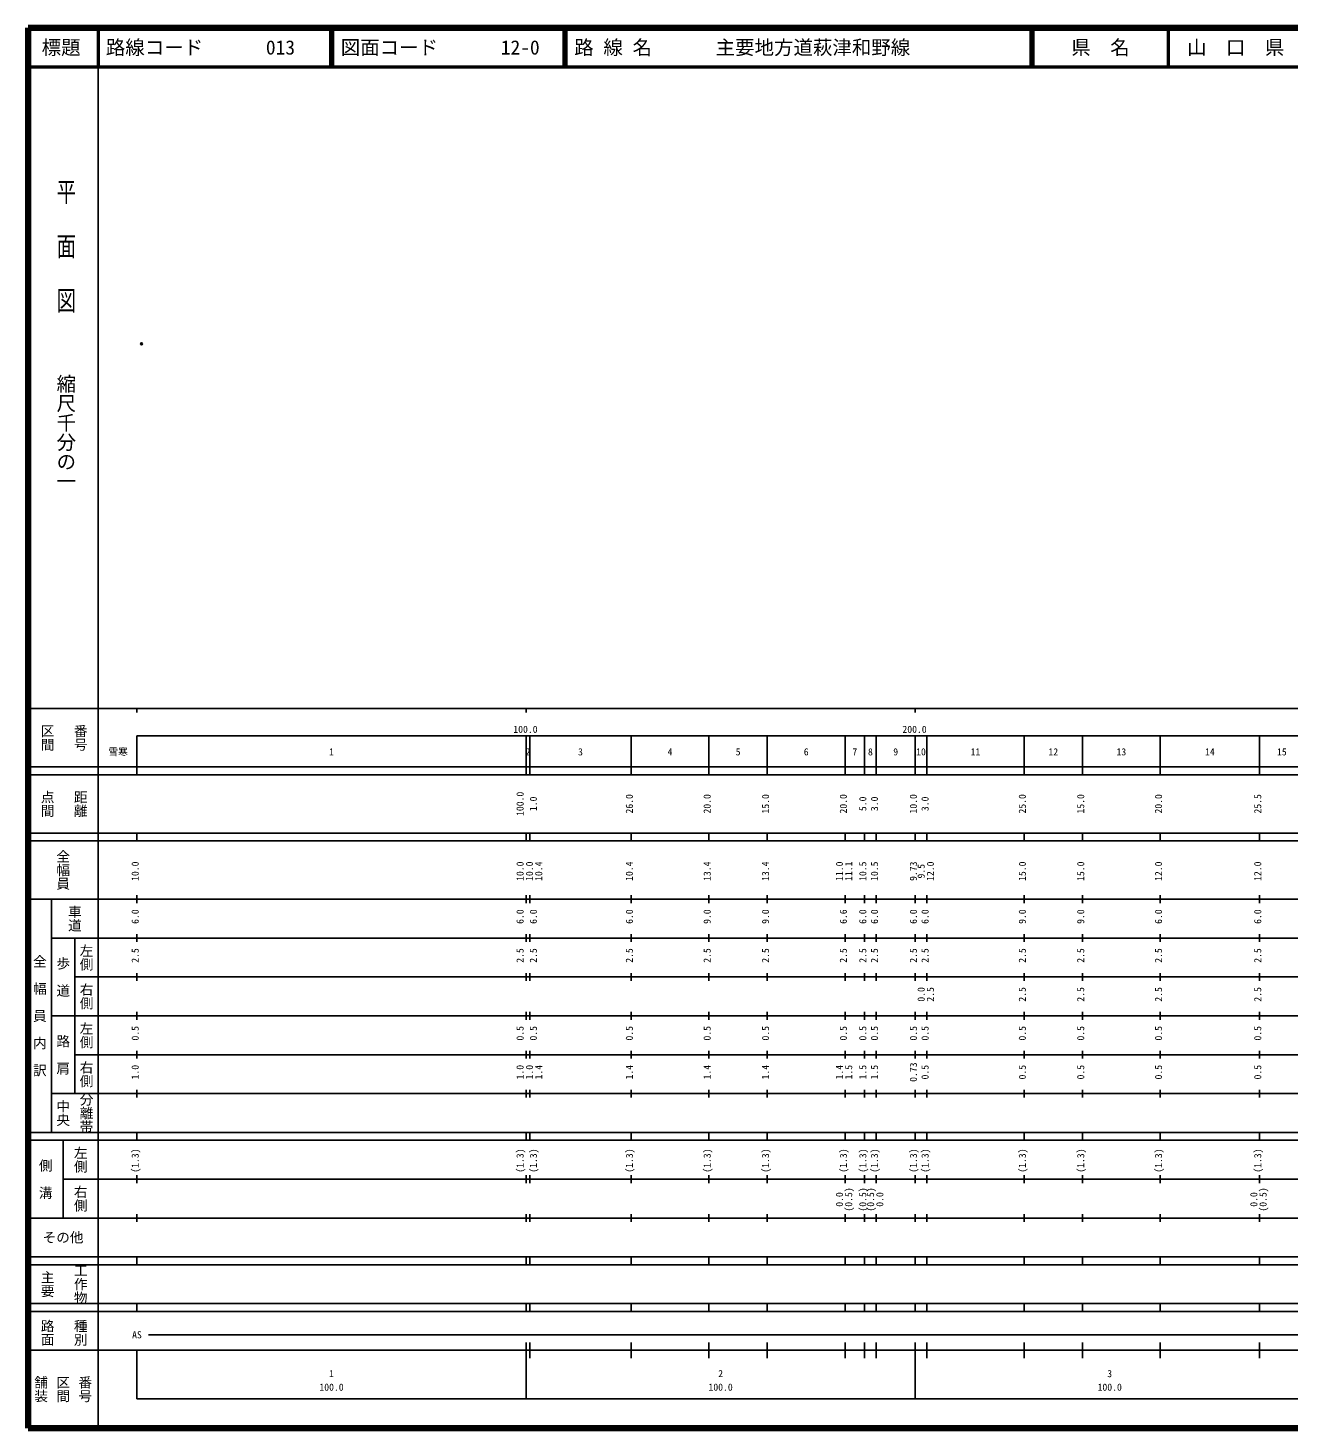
# Model space of a CAD drawing. Units: millimetres on the paper. Extents: x 40 to 680, y 20 to 380.
# Drawn here: x 40 to 364.1, y 20 to 380 of the extents above; entities that cross this region are included whole.
import ezdxf
from ezdxf.enums import TextEntityAlignment as Align

# ---------------------------------------------------------------- set-up
doc = ezdxf.new("R2010")
doc.units = ezdxf.units.MM
doc.header["$PDMODE"] = 32
doc.header["$PDSIZE"] = 0.5
doc.layers.add('M-OTRS', color=6, linetype='Continuous')
doc.layers.add('M-TTL-TXT', color=7, linetype='Continuous')
for name, color, linetype, lineweight in [('M-TTL', 2, 'Continuous', 140), ('M-TTL-BAND', 7, 'Continuous', 25), ('M-TTL-LINE', 7, 'Continuous', 50)]:
    doc.layers.add(name, color=color, linetype=linetype, lineweight=lineweight)
doc.styles.add('@ＭＳ ゴシック', font='')
doc.styles.add('ＭＳ ゴシック', font='')
doc.styles.get('@ＭＳ ゴシック').set_extended_font_data('@MS Gothic')
doc.styles.get('ＭＳ ゴシック').set_extended_font_data('MS Gothic')

msp = doc.modelspace()

# ---------------------------------------------------------------- linework, layer by layer
at = {"layer": 'M-OTRS'}
msp.add_point((69.196, 298.817), dxfattribs=at)
at = {"layer": 'M-TTL'}
for p, q in [((40, 380), (40, 20)), ((680, 380), (40, 380)), ((40, 20), (680, 20))]:
    msp.add_line(p, q, dxfattribs=at)
at = {"layer": 'M-TTL-BAND'}
for p, q in [((58, 370), (58, 20)), ((40, 205), (579, 205)), ((68, 205), (68, 204)), ((168, 205), (168, 204)), ((268, 205), (268, 204)), ((68, 198), (579, 198)), ((68, 198), (68, 188)), ((168, 188), (168, 198)), ((169, 188), (169, 198)), ((195, 188), (195, 198)), ((215, 188), (215, 198)), ((230, 188), (230, 198)), ((250, 188), (250, 198)), ((255, 188), (255, 198)), ((258, 188), (258, 198)), ((268, 188), (268, 198)), ((271, 188), (271, 198)), ((296, 188), (296, 198)), ((311, 188), (311, 198)), ((331, 188), (331, 198)), ((356.5, 188), (356.5, 198)), ((40, 190), (579, 190)), ((40, 188), (579, 188)), ((40, 173), (579, 173)), ((68, 171), (68, 173)), ((168, 171), (168, 173)), ((169, 171), (169, 173)), ((195, 171), (195, 173)), ((215, 171), (215, 173)), ((230, 171), (230, 173)), ((250, 171), (250, 173)), ((255, 171), (255, 173)), ((258, 171), (258, 173)), ((268, 171), (268, 173)), ((271, 171), (271, 173)), ((296, 171), (296, 173)), ((311, 171), (311, 173)), ((331, 171), (331, 173)), ((356.5, 171), (356.5, 173)), ((40, 171), (579, 171)), ((40, 156), (579, 156)), ((46, 96), (46, 156)), ((68, 155), (68, 157)), ((168, 155), (168, 157)), ((169, 155), (169, 157)), ((195, 155), (195, 157)), ((215, 155), (215, 157)), ((230, 155), (230, 157)), ((250, 155), (250, 157)), ((255, 155), (255, 157)), ((258, 155), (258, 157)), ((268, 155), (268, 157)), ((271, 155), (271, 157)), ((296, 155), (296, 157)), ((311, 155), (311, 157)), ((331, 155), (331, 157)), ((356.5, 155), (356.5, 157)), ((46, 146), (579, 146)), ((52, 146), (52, 106)), ((68, 145), (68, 147)), ((168, 145), (168, 147)), ((169, 145), (169, 147)), ((195, 145), (195, 147)), ((215, 145), (215, 147)), ((230, 145), (230, 147)), ((250, 145), (250, 147)), ((255, 145), (255, 147)), ((258, 145), (258, 147)), ((268, 145), (268, 147)), ((271, 145), (271, 147)), ((296, 145), (296, 147)), ((311, 145), (311, 147)), ((331, 145), (331, 147)), ((356.5, 145), (356.5, 147)), ((68, 135), (68, 137)), ((168, 135), (168, 137)), ((169, 135), (169, 137)), ((195, 135), (195, 137)), ((215, 135), (215, 137)), ((230, 135), (230, 137)), ((250, 135), (250, 137)), ((255, 135), (255, 137)), ((258, 135), (258, 137)), ((268, 135), (268, 137)), ((271, 135), (271, 137)), ((296, 135), (296, 137)), ((311, 135), (311, 137)), ((331, 135), (331, 137)), ((356.5, 135), (356.5, 137)), ((52, 136), (579, 136)), ((46, 126), (579, 126)), ((68, 125), (68, 127)), ((168, 125), (168, 127)), ((169, 125), (169, 127)), ((195, 125), (195, 127)), ((215, 125), (215, 127)), ((230, 125), (230, 127)), ((250, 125), (250, 127)), ((255, 125), (255, 127)), ((258, 125), (258, 127)), ((268, 125), (268, 127)), ((271, 125), (271, 127)), ((296, 125), (296, 127)), ((311, 125), (311, 127)), ((331, 125), (331, 127)), ((356.5, 125), (356.5, 127)), ((52, 116), (579, 116)), ((68, 115), (68, 117)), ((168, 115), (168, 117)), ((169, 115), (169, 117)), ((195, 115), (195, 117)), ((215, 115), (215, 117)), ((230, 115), (230, 117)), ((250, 115), (250, 117)), ((255, 115), (255, 117)), ((258, 115), (258, 117)), ((268, 115), (268, 117)), ((271, 115), (271, 117)), ((296, 115), (296, 117)), ((311, 115), (311, 117)), ((331, 115), (331, 117)), ((356.5, 115), (356.5, 117)), ((46, 106), (579, 106)), ((68, 105), (68, 107)), ((168, 105), (168, 107)), ((169, 105), (169, 107)), ((195, 105), (195, 107)), ((215, 105), (215, 107)), ((230, 105), (230, 107)), ((250, 105), (250, 107)), ((255, 105), (255, 107)), ((258, 105), (258, 107)), ((268, 105), (268, 107)), ((271, 105), (271, 107)), ((296, 105), (296, 107)), ((311, 105), (311, 107)), ((331, 105), (331, 107)), ((356.5, 105), (356.5, 107)), ((40, 96), (579, 96)), ((40, 94), (579, 94)), ((49, 94), (49, 74)), ((68, 94), (68, 96)), ((168, 94), (168, 96)), ((169, 94), (169, 96)), ((195, 94), (195, 96)), ((215, 94), (215, 96)), ((230, 94), (230, 96)), ((250, 94), (250, 96)), ((255, 94), (255, 96)), ((258, 94), (258, 96)), ((268, 94), (268, 96)), ((271, 94), (271, 96)), ((296, 94), (296, 96)), ((311, 94), (311, 96)), ((331, 94), (331, 96)), ((356.5, 94), (356.5, 96)), ((49, 84), (579, 84)), ((68, 83), (68, 85)), ((168, 83), (168, 85)), ((169, 83), (169, 85)), ((195, 83), (195, 85)), ((215, 83), (215, 85)), ((230, 83), (230, 85)), ((250, 83), (250, 85)), ((255, 83), (255, 85)), ((258, 83), (258, 85)), ((268, 83), (268, 85)), ((271, 83), (271, 85)), ((296, 83), (296, 85)), ((311, 83), (311, 85)), ((331, 83), (331, 85)), ((356.5, 83), (356.5, 85)), ((40, 74), (579, 74)), ((68, 73), (68, 75)), ((168, 73), (168, 75)), ((169, 73), (169, 75)), ((195, 73), (195, 75)), ((215, 73), (215, 75)), ((230, 73), (230, 75)), ((250, 73), (250, 75)), ((255, 73), (255, 75)), ((258, 73), (258, 75)), ((268, 73), (268, 75)), ((271, 73), (271, 75)), ((296, 73), (296, 75)), ((311, 73), (311, 75)), ((331, 73), (331, 75)), ((356.5, 73), (356.5, 75)), ((40, 64), (579, 64)), ((40, 62), (579, 62)), ((68, 62), (68, 64)), ((168, 62), (168, 64)), ((169, 62), (169, 64)), ((195, 62), (195, 64)), ((215, 62), (215, 64)), ((230, 62), (230, 64)), ((250, 62), (250, 64)), ((255, 62), (255, 64)), ((258, 62), (258, 64)), ((268, 62), (268, 64)), ((271, 62), (271, 64)), ((296, 62), (296, 64)), ((311, 62), (311, 64)), ((331, 62), (331, 64)), ((356.5, 62), (356.5, 64)), ((40, 52), (579, 52)), ((68, 50), (68, 52)), ((168, 50), (168, 52)), ((169, 50), (169, 52)), ((195, 50), (195, 52)), ((215, 50), (215, 52)), ((230, 50), (230, 52)), ((250, 50), (250, 52)), ((255, 50), (255, 52)), ((258, 50), (258, 52)), ((268, 50), (268, 52)), ((271, 50), (271, 52)), ((296, 50), (296, 52)), ((311, 50), (311, 52)), ((331, 50), (331, 52)), ((356.5, 50), (356.5, 52)), ((40, 50), (579, 50)), ((71, 44), (565, 44)), ((40, 40), (579, 40)), ((68, 40), (68, 27.5)), ((168, 27.5), (168, 42)), ((169, 38), (169, 42)), ((195, 38), (195, 42)), ((215, 38), (215, 42)), ((230, 38), (230, 42)), ((250, 38), (250, 42)), ((255, 38), (255, 42)), ((258, 38), (258, 42)), ((268, 27.5), (268, 42)), ((271, 38), (271, 42)), ((296, 38), (296, 42)), ((311, 38), (311, 42)), ((331, 38), (331, 42)), ((356.5, 38), (356.5, 42)), ((68, 27.5), (579, 27.5))]:
    msp.add_line(p, q, dxfattribs=at)
at = {"layer": 'M-TTL-LINE'}
for p, q in [((58, 380), (58, 370)), ((117.75, 380), (117.75, 370)), ((118.25, 380), (118.25, 370)), ((177.75, 380), (177.75, 370)), ((178.25, 380), (178.25, 370)), ((297.75, 380), (297.75, 370)), ((298.25, 380), (298.25, 370)), ((333, 380), (333, 370)), ((40, 370), (680, 370))]:
    msp.add_line(p, q, dxfattribs=at)

# ---------------------------------------------------------------- texts
at = {"layer": 'M-TTL-BAND', "style": '@ＭＳ ゴシック', "width": 1.4}
msp.add_text('平  面  図', height=3.666, rotation=270, dxfattribs=at).set_placement((49.777, 306.475), align=Align.MIDDLE_RIGHT)
at = {"layer": 'M-TTL-BAND', "style": '@ＭＳ ゴシック'}
msp.add_text('縮尺千分の一', height=3.666, rotation=270, dxfattribs=at).set_placement((49.777, 261.03), align=Align.MIDDLE_RIGHT)
for s, p in [('区間', (45, 197.5)), ('番号', (53.5, 197.5)), ('点間', (45, 180.5)), ('距離', (53.5, 180.5)), ('全幅員', (49, 163.5)), ('車道', (52, 151)), ('左側', (55, 141)), ('全\u3000幅\u3000員\u3000内\u3000訳', (43, 126)), ('歩\u3000道', (49, 136)), ('右側', (55, 131)), ('左側', (55, 121)), ('路\u3000肩', (49, 116)), ('右側', (55, 111)), ('分離帯', (55, 101)), ('中央', (49, 101)), ('左側', (53.5, 89)), ('側\u3000溝', (44.5, 84)), ('右側', (53.5, 79)), ('工作物', (53.5, 57)), ('主要', (45, 57)), ('路面', (45, 44.5)), ('種別', (53.5, 44.5)), ('舗装', (43.333, 30)), ('区間', (49, 30)), ('番号', (54.667, 30))]:
    msp.add_text(s, height=2.566, rotation=270, dxfattribs=at).set_placement(p, align=Align.MIDDLE_CENTER)
at = {"layer": 'M-TTL-BAND', "style": 'ＭＳ ゴシック'}
for s, p in [('100.0', (167.844, 198.195)), ('200.0', (267.844, 198.195)), ('雪寒', (63.155, 192.405)), ('1', (118, 192.405)), ('2', (168.5, 192.405)), ('3', (182, 192.405)), ('4', (205, 192.405)), ('5', (222.5, 192.405)), ('6', (240, 192.405)), ('7', (252.5, 192.405)), ('8', (256.5, 192.405)), ('9', (263, 192.405)), ('10', (269.5, 192.405)), ('11', (283.5, 192.405)), ('12', (303.5, 192.405)), ('13', (321, 192.405)), ('14', (343.75, 192.405)), ('15', (362.25, 192.405)), ('AS', (68, 42.5)), ('1', (118, 32.523)), ('2', (218, 32.523)), ('3', (318, 32.523)), ('100.0', (118, 29.033)), ('100.0', (218, 29.033)), ('100.0', (318, 29.033))]:
    msp.add_text(s, height=1.833, dxfattribs=at).set_placement(p, align=Align.BOTTOM_CENTER)
for s, p in [('100.0', (167.913, 180.5)), ('1.0', (171.333, 180.5)), ('26.0', (196, 180.5)), ('20.0', (216, 180.5)), ('15.0', (231, 180.5)), ('20.0', (251, 180.5)), ('5.0', (256, 180.5)), ('3.0', (259, 180.5)), ('10.0', (269, 180.5)), ('3.0', (272, 180.5)), ('25.0', (297, 180.5)), ('15.0', (312, 180.5)), ('20.0', (332, 180.5)), ('25.5', (357.5, 180.5)), ('10.0', (69, 163.174)), ('10.0', (167.913, 163.174)), ('10.0', (170.333, 163.174)), ('10.4', (172.703, 163.174)), ('10.4', (196, 163.174)), ('13.4', (216, 163.174)), ('13.4', (231, 163.174)), ('11.0', (250, 163.174)), ('11.1', (252.37, 163.174)), ('10.5', (256, 163.174)), ('10.5', (259, 163.174)), ('9.73', (269, 163.174)), ('9.5', (271, 163.174)), ('12.0', (273.37, 163.174)), ('15.0', (297, 163.174)), ('15.0', (312, 163.174)), ('12.0', (332, 163.174)), ('12.0', (357.5, 163.174)), ('6.0', (69, 151.5)), ('6.0', (167.913, 151.5)), ('6.0', (171.333, 151.5)), ('6.0', (196, 151.5)), ('9.0', (216, 151.5)), ('9.0', (231, 151.5)), ('6.6', (251, 151.5)), ('6.0', (256, 151.5)), ('6.0', (259, 151.5)), ('6.0', (269, 151.5)), ('6.0', (272, 151.5)), ('9.0', (297, 151.5)), ('9.0', (312, 151.5)), ('6.0', (332, 151.5)), ('6.0', (357.5, 151.5)), ('2.5', (69, 141.5)), ('2.5', (167.913, 141.5)), ('2.5', (171.333, 141.5)), ('2.5', (196, 141.5)), ('2.5', (216, 141.5)), ('2.5', (231, 141.5)), ('2.5', (251, 141.5)), ('2.5', (256, 141.5)), ('2.5', (259, 141.5)), ('2.5', (269, 141.5)), ('2.5', (272, 141.5)), ('2.5', (297, 141.5)), ('2.5', (312, 141.5)), ('2.5', (332, 141.5)), ('2.5', (357.5, 141.5)), ('0.0', (271, 131.5)), ('2.5', (273.37, 131.5)), ('2.5', (297, 131.5)), ('2.5', (312, 131.5)), ('2.5', (332, 131.5)), ('2.5', (357.5, 131.5)), ('0.5', (69, 121.5)), ('0.5', (167.913, 121.5)), ('0.5', (171.333, 121.5)), ('0.5', (196, 121.5)), ('0.5', (216, 121.5)), ('0.5', (231, 121.5)), ('0.5', (251, 121.5)), ('0.5', (256, 121.5)), ('0.5', (259, 121.5)), ('0.5', (269, 121.5)), ('0.5', (272, 121.5)), ('0.5', (297, 121.5)), ('0.5', (312, 121.5)), ('0.5', (332, 121.5)), ('0.5', (357.5, 121.5)), ('1.0', (69, 111.5)), ('1.0', (167.913, 111.5)), ('1.0', (170.333, 111.5)), ('1.4', (172.703, 111.5)), ('1.4', (196, 111.5)), ('1.4', (216, 111.5)), ('1.4', (231, 111.5)), ('1.4', (250, 111.5)), ('1.5', (252.37, 111.5)), ('1.5', (256, 111.5)), ('1.5', (259, 111.5)), ('0.73', (269, 111.5)), ('0.5', (272, 111.5)), ('0.5', (297, 111.5)), ('0.5', (312, 111.5)), ('0.5', (332, 111.5)), ('0.5', (357.5, 111.5)), ('(1.3)', (69, 88.764)), ('(1.3)', (167.913, 88.764)), ('(1.3)', (171.333, 88.764)), ('(1.3)', (196, 88.764)), ('(1.3)', (216, 88.764)), ('(1.3)', (231, 88.764)), ('(1.3)', (251, 88.764)), ('(1.3)', (256, 88.764)), ('(1.3)', (259, 88.764)), ('(1.3)', (269, 88.764)), ('(1.3)', (272, 88.764)), ('(1.3)', (297, 88.764)), ('(1.3)', (312, 88.764)), ('(1.3)', (332, 88.764)), ('(1.3)', (357.5, 88.764)), ('0.0', (250, 78.764)), ('(0.5)', (252.37, 78.764)), ('(0.5)', (256, 78.764)), ('(0.5)', (258, 78.764)), ('0.0', (260.37, 78.764)), ('0.0', (356.5, 78.764)), ('(0.5)', (358.87, 78.764))]:
    msp.add_text(s, height=1.833, rotation=90, dxfattribs=at).set_placement(p, align=Align.BOTTOM_CENTER)
msp.add_text('その他', height=2.566, dxfattribs=at).set_placement((49, 69), align=Align.MIDDLE_CENTER)
at = {"layer": 'M-TTL-TXT', "style": 'ＭＳ ゴシック'}
for s, p in [('標題', (48.5, 375)), ('県\u3000名', (315.625, 375)), ('山\u3000口\u3000県', (350.375, 375))]:
    msp.add_text(s, height=3.666, dxfattribs=at).set_placement(p, align=Align.MIDDLE_CENTER)
for s, p in [('路線コード', (60, 375)), ('013', (101.142, 375)), ('図面コード', (120.38, 375)), ('12-0', (161.521, 375)), ('路 線 名', (180.38, 375)), ('主要地方道萩津和野線', (216.734, 375))]:
    msp.add_text(s, height=3.666, dxfattribs=at).set_placement(p, align=Align.MIDDLE_LEFT)

doc.saveas('drawing.dxf')
